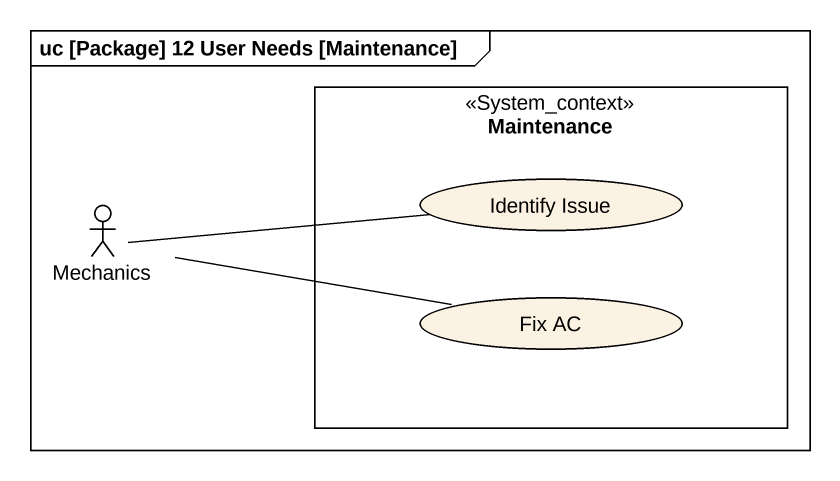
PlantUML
@startuml
mainframe uc [Package] 12 User Needs [Maintenance]
rectangle Maintenance <<System_context>> {
  usecase "Identify Issue" as Identify_Issue
  usecase "Fix AC" as Fix_AC
}
actor Mechanics
Mechanics -right- Identify_Issue
Mechanics -right- Fix_AC
@enduml
